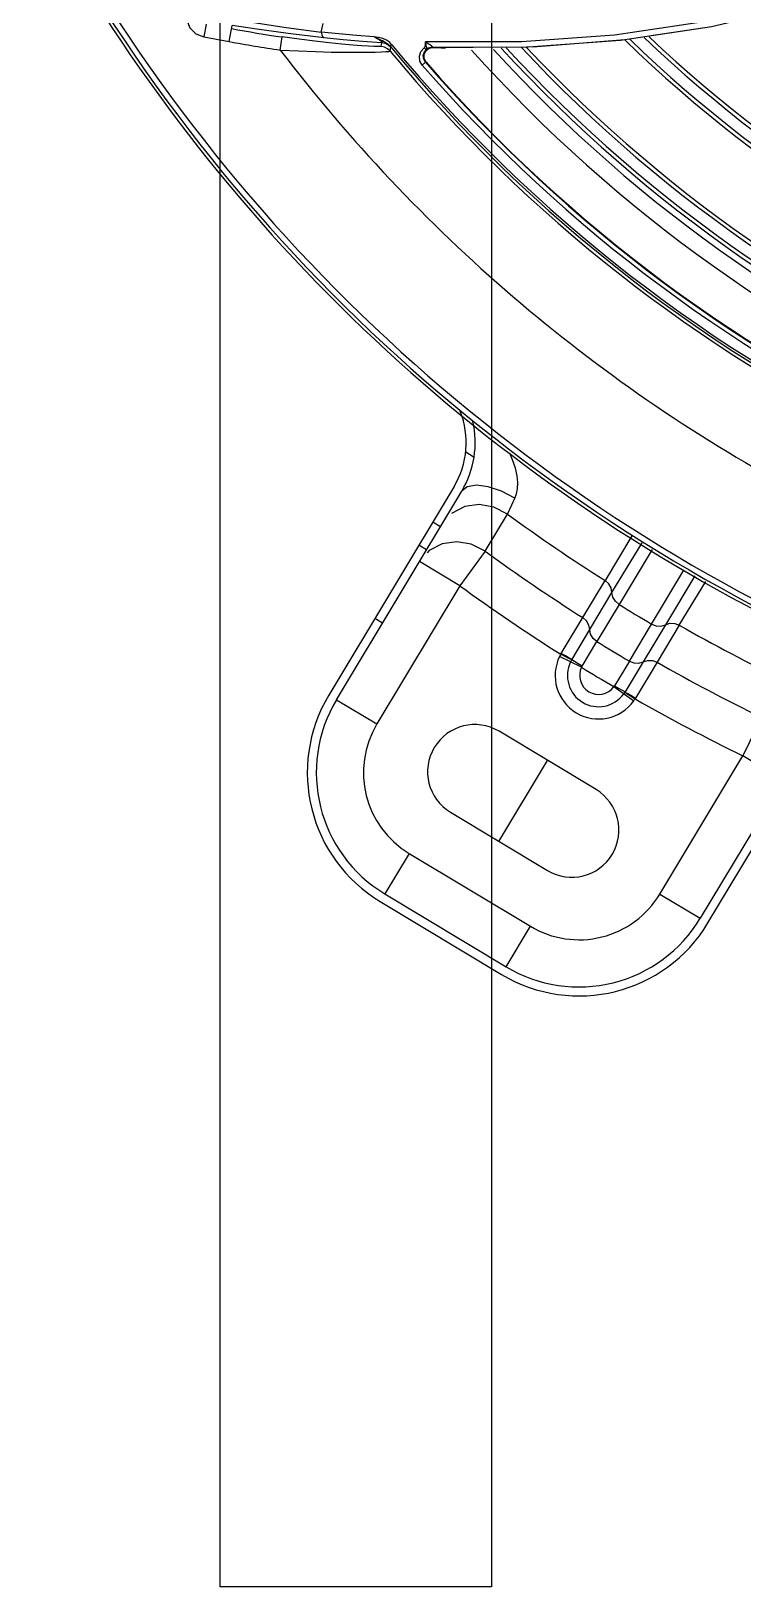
# Model space of a CAD drawing. Header units: metres. Extents: x -367 to 374, y -238 to 224.
# Drawn here: x 348.4932 to 348.5686, y 176.4945 to 176.6594 of the extents above; entities that cross this region are included whole.
import ezdxf
from ezdxf.enums import TextEntityAlignment as Align

# ---------------------------------------------------------------- set-up
doc = ezdxf.new("R2010")
doc.units = ezdxf.units.M
for name, color, linetype in [('ELE-ALIMENTADORES', 160, 'Continuous'), ('LA_BAU_BASES GERAIS_R00$0$ARQ-XREF-ATT', 8, 'Continuous'), ('LA_BAU_BASES GERAIS_R00$0$BASE', 253, 'Continuous'), ('LA_BAU_BASES GERAIS_R00$0$dutos', 31, 'Continuous')]:
    doc.layers.add(name, color=color, linetype=linetype)
doc.styles.add('LA_BAU_BASES GERAIS_R00$0$R60-125-RS', font='romans.shx', dxfattribs={"height": 0.19})
doc.styles.add('LA_BAU_BASES GERAIS_R00$0$R80-100-RS', font='romans.shx', dxfattribs={"height": 0.203})

# ---------------------------------------------------------------- blocks, each defined once
blk = doc.blocks.new('LA_BAU_BASES GERAIS_R00$0$A$C2E3D5B4E')
at = {"layer": 'LA_BAU_BASES GERAIS_R00$0$dutos', "color": 251}
for p, q in [((-18.23678605464966, -1.455469513867399), (-18.23678605464966, -0.8957732504447335)), ((-18.20803900220153, -0.8957732504447335), (-18.20803900220153, -1.455469513867399)), ((-18.23853986736788, -1.291176902330506), (-18.23585474920117, -1.291666742890072)), ((-18.23828813337059, -1.289799944891627), (-18.23853967926391, -1.291176528427684)), ((-18.23585482138958, -1.291667137937281), (-18.23553915533364, -1.289941176034233)), ((-18.23042200614077, -1.292557267922973), (-18.23022051135626, -1.291172038519278)), ((-18.2260736165498, -1.290654120200259), (-18.22586722425183, -1.289762986870016)), ((-18.224204054805, -1.290841567483483), (-18.2260736165498, -1.290654120200259)), ((-18.21999067193588, -1.291234709910611), (-18.22045854574867, -1.291144654002608)), ((-18.18490098042753, -1.290120070079126), (-18.19433195954014, -1.291531721728632)), ((-18.22171701421689, -1.291603564583681), (-18.21968771893773, -1.291749980130305)), ((-18.21968626502394, -1.291750925661461), (-18.21975377744673, -1.292189558644338)), ((-18.21878113935031, -1.292689172678536), (-18.21871320441699, -1.292251863832178)), ((-18.21859454554738, -1.292003589377316), (-18.21878061006669, -1.292158234004717)), ((-18.21502593879984, -1.291788012862241), (-18.21502948562306, -1.29169016727991)), ((-18.21463069712559, -1.292372508625874), (-18.21428148132213, -1.292302054559684)), ((-18.20413845026656, -1.292266978351279), (-18.21428544485059, -1.29228240875608)), ((-18.20700516581383, -1.292265458110876), (-18.21288997629722, -1.292324376774275)), ((-18.20317582752966, -1.292227118812832), (-18.2043141803008, -1.292238515989254)), ((-18.19433195954014, -1.291531721728632), (-18.20413845026656, -1.292266978351279)), ((-18.19389457237696, -1.291477830959309), (-18.20317582752966, -1.292227118812832)), ((-18.21536739557348, -1.294153664036628), (-18.21502548660226, -1.293856092289559)), ((-18.2149490434175, -1.293859000563941), (-18.21515311405699, -1.293470326428348)), ((-18.21502549391562, -1.293856080477951), (-18.21494909126716, -1.2938589439579)), ((-18.20987441627858, -1.335736365446508), (-18.21076056986851, -1.335203910652751)), ((-18.21199485198701, -1.338838937431035), (-18.22527103645655, -1.360934218847603)), ((-18.22445673195546, -1.361423502360765), (-18.21118054085764, -1.339328209911571)), ((-18.20632351046368, -1.341747813977861), (-18.20586800984984, -1.340761406128138)), ((-18.20586800984984, -1.340761406128138), (-18.20555458902436, -1.340078769176387)), ((-18.208699210899, -1.345683282982179), (-18.20632349587265, -1.341747811361699)), ((-18.21344602884437, -1.343098615085808), (-18.21426033334717, -1.342609331577648)), ((-18.1931372663081, -1.344047803484216), (-18.19597709172638, -1.348802367871201)), ((-18.21491894006806, -1.345549951016153), (-18.21573324457256, -1.345060667507994)), ((-18.21461792850869, -1.34561515456079), (-18.21483852080735, -1.345861583779595)), ((-18.20869920507823, -1.345683274990449), (-18.2113669019999, -1.349346335670077)), ((-18.19524537836026, -1.350065737477223), (-18.19205108279687, -1.344782339088567)), ((-18.1909733475444, -1.345511161523234), (-18.19449389416638, -1.351331724311137)), ((-18.21136690266462, -1.349346335333564), (-18.21565271583927, -1.346771158975287)), ((-18.19833651613919, -1.35272868500914), (-18.19597707765047, -1.348802373096703)), ((-18.19104060260725, -1.353406671435721), (-18.18763278198583, -1.347697419853546)), ((-18.18647237159678, -1.348288489143386), (-18.18956994174448, -1.353475784838508)), ((-18.18811104004249, -1.353528770046239), (-18.18530337742573, -1.348883930686668)), ((-18.21136690266121, -1.349346335326743), (-18.22017091878081, -1.363998678717223)), ((-18.19760424465414, -1.353991477101033), (-18.19524556754379, -1.35006597920227)), ((-18.19449404901513, -1.35133197591648), (-18.19685256310663, -1.355257532218445)), ((-18.21958342131961, -1.353312951459145), (-18.22039772582411, -1.352823667950986)), ((-18.20062267107664, -1.356515475562617), (-18.1983365512491, -1.35272866270833)), ((-18.19339973498882, -1.357332273632153), (-18.19104089826624, -1.353406839831848)), ((-18.18957009791245, -1.353476081537963), (-18.19192880380376, -1.357401627376191)), ((-18.18811100713413, -1.353528789215204), (-18.19047004441654, -1.357455339864089)), ((-18.19951384192746, -1.357191050210702), (-18.19760429165217, -1.35399176484151)), ((-18.19841350197282, -1.357881955790333), (-18.19685245272797, -1.355257671962761)), ((-18.19846818300994, -1.357988018633193), (-18.20080086680969, -1.35684411618621)), ((-18.20062267107664, -1.356515475562617), (-18.2006782036832, -1.356609494579232)), ((-18.19339973576734, -1.357332273659438), (-18.19498397103303, -1.359942626199143)), ((-18.19192903433611, -1.357401798611306), (-18.19385756905922, -1.360589731592142)), ((-18.19047001663523, -1.357455353849844), (-18.19274036693548, -1.361251729354251)), ((-18.1950518958854, -1.360040631663821), (-18.19294670893248, -1.361563167181146)), ((-18.22445673195546, -1.361423502360765), (-18.22017091878081, -1.363998678717223)), ((-18.19388847724542, -1.360638938210002), (-18.19279728831896, -1.361344823936349)), ((-18.19279729073628, -1.361344826401535), (-18.19274036693548, -1.361251729354251)), ((-18.17260822227558, -1.36250479711515), (-18.18588441337681, -1.384600089567527)), ((-18.1850701065689, -1.385089369242166), (-18.1717939240441, -1.362994091061125)), ((-18.17938432863571, -1.363297429819511), (-18.18136621043686, -1.367372569828774)), ((-18.1969373852296, -1.370959031788232), (-18.20722333684978, -1.364778608530003)), ((-18.20723071375471, -1.376440446508411), (-18.20208036103963, -1.367868820159117)), ((-18.19017022655657, -1.382024913219254), (-18.18136621043686, -1.367372569828774)), ((-18.17708039726392, -1.369947746192054), (-18.18136621044027, -1.367372569833776)), ((-18.21237368956486, -1.373350234879297), (-18.20208773794468, -1.379530658137526)), ((-18.21674964514659, -1.377720657783527), (-18.21932482150328, -1.382006470958174)), ((-18.21674964514659, -1.377720657783527), (-18.20389220562095, -1.385446186855177)), ((-18.21981410564058, -1.382820775083644), (-18.20695666485005, -1.390546304915176)), ((-18.21932482150328, -1.382006470958174), (-18.20646738197763, -1.389732000029824)), ((-18.19017022655657, -1.382024913219254), (-18.18588441338193, -1.384600089577987)), ((-18.20646738197763, -1.389732000029824), (-18.20389220562095, -1.385446186855177)), ((-18.20803900220153, -1.455469513867399), (-18.23678605464966, -1.455469513867399))]:
    blk.add_line(p, q, dxfattribs=at)
for points in [[(-18.11627113882855, -1.247541054023429), (-18.12093298650711, -1.253394732129152), (-18.1261427779026, -1.259022998862008), (-18.13182539952243, -1.264307241015274), (-18.13805345303115, -1.26928163825886), (-18.14478162805869, -1.273868676353857), (-18.15199473891062, -1.278025310582223), (-18.15968121392325, -1.281712682566365), (-18.16784044350038, -1.284895777162717), (-18.17646246396907, -1.287532541015196), (-18.18552269163729, -1.289576104384821), (-18.19499305873478, -1.290980552848566), (-18.20484162992386, -1.291700933593518), (-18.21502948562306, -1.29169016727991)], [(-18.24033606781927, -1.288495569982103), (-18.24034307034628, -1.289396854206814), (-18.24000443537705, -1.290215861657714), (-18.23937582890619, -1.290840602204923), (-18.23853986736788, -1.291176902330506)], [(-18.23614179215429, -1.289149871297639), (-18.23344405915338, -1.289618210051401), (-18.23003627034223, -1.290143380617508), (-18.22607338176067, -1.290659814980415)], [(-18.18137854874362, -1.289329641390566), (-18.18470313378066, -1.290083274469623), (-18.19132280416, -1.291094280787718)], [(-18.23553871707088, -1.289938778503426), (-18.23288915239675, -1.29032925113205), (-18.22958282153058, -1.290779068925247), (-18.22580713426748, -1.291223101750063)], [(-18.22521857740094, -1.291797526183643), (-18.22675074649067, -1.291628277716143), (-18.22843266219445, -1.291419892126385), (-18.23022063671363, -1.291172900397385)], [(-18.22607338176067, -1.290659814980415), (-18.22602834116037, -1.290938684983473), (-18.22593577657926, -1.291136950033604), (-18.22580711642775, -1.291222960931179)], [(-18.22580713426748, -1.291223101750063), (-18.22375700279838, -1.291428100943165), (-18.22171701421689, -1.291603564583681)], [(-18.22045854574867, -1.291144654002608), (-18.22233225272555, -1.29100503855642), (-18.224204054805, -1.290841567483483)], [(-18.22045877717358, -1.291149305255374), (-18.22021276944201, -1.291261470969573), (-18.21998868910237, -1.291367965140296), (-18.21978502117372, -1.291468147104922), (-18.21959422214275, -1.291564115149129), (-18.21940442742562, -1.291663465112549), (-18.21920490202422, -1.291782221423716)], [(-18.22045876578022, -1.291149310239859), (-18.22029300704003, -1.291240289868426), (-18.22014211214355, -1.291326112631566), (-18.22000556476939, -1.291407213654736), (-18.21988432761896, -1.291483361865346), (-18.21978006695872, -1.291554133899979), (-18.21969743502734, -1.291617264090007), (-18.21964253916076, -1.291668647063204), (-18.2196160557869, -1.291706930241332), (-18.21961581445112, -1.291733093161554), (-18.21964068930572, -1.29174760893892), (-18.21968777798691, -1.291750788939851)], [(-18.21859416392317, -1.291999667919924), (-18.2188535582676, -1.291741027414616), (-18.21917076935506, -1.291517726510563), (-18.21955359931519, -1.291347567845776), (-18.21999067193588, -1.291234709910611)], [(-18.23042200615612, -1.292557267898871), (-18.22850389277744, -1.29265976852156), (-18.22668710735752, -1.292731351805003), (-18.22501935671096, -1.292774953723608), (-18.2235410050647, -1.29279486689137), (-18.22227037577557, -1.292797425326796), (-18.22121052354339, -1.292787703230886), (-18.22035355764194, -1.29277074267992), (-18.2196898346408, -1.292750216721458), (-18.21921228553117, -1.292728137299207), (-18.21891227846731, -1.292707838002286), (-18.21878113248908, -1.292689166944172)], [(-18.22051084705038, -1.292176067490516), (-18.22107473656501, -1.292145668191267), (-18.2218119842255, -1.292097577590255), (-18.22273965359545, -1.292027328405027), (-18.22387574553363, -1.291929093137412), (-18.22521857740094, -1.291797526183643)], [(-18.21975371620795, -1.292188722461276), (-18.21986255136483, -1.292195370973957), (-18.22011083152324, -1.292191783219721), (-18.22051084705038, -1.292176067490516)], [(-18.21878113935031, -1.292689172678536), (-18.2190535710223, -1.29243864769586), (-18.21938529770682, -1.292267267351406), (-18.21975377744673, -1.292189558644338)], [(-18.21968626502394, -1.291750925661461), (-18.21932328611751, -1.291827049870506), (-18.21899086309645, -1.291997300293758), (-18.21871320441699, -1.292251863832178)], [(-18.21920490202422, -1.291782221423716), (-18.21899326975461, -1.291941444634347), (-18.21878093726559, -1.292157836002559)], [(-18.2187809664, -1.29215780484509), (-18.2187430501923, -1.292207379805575), (-18.21872043753081, -1.292238753245044), (-18.21871319609045, -1.292251856779046)], [(-18.21536688333902, -1.294151357047383), (-18.21561046115141, -1.293725284461459), (-18.21567152779062, -1.293215213165411), (-18.21552705983663, -1.292730278349325), (-18.21516171428289, -1.292312189010033)], [(-18.21502549391562, -1.293856080477951), (-18.21521479179864, -1.293520728757073), (-18.21525590914666, -1.293127526420619), (-18.21514110369878, -1.292763667289535), (-18.21487255072066, -1.292460502399251)], [(-18.21487246584172, -1.292460586477489), (-18.21495571816604, -1.292471669830491), (-18.21505888716365, -1.292419937981947), (-18.21516242016332, -1.292315226174367)], [(-18.21516171428289, -1.292312189010033), (-18.21512084633025, -1.292287882287553), (-18.21509126815556, -1.292255695803476), (-18.2150718367684, -1.292209258096307), (-18.21505772490036, -1.292153924103047), (-18.21504574191886, -1.292094096136395), (-18.21503584601612, -1.292028462548558), (-18.21502919420391, -1.29195540880545), (-18.21502571120504, -1.291875412905199), (-18.21502593879984, -1.291788012862241)], [(-18.21515311405699, -1.293470326428348), (-18.21516124844982, -1.293034279296705), (-18.21497424818074, -1.292641297841499), (-18.21463069712559, -1.292372508625874)], [(-18.21472275589485, -1.291886656440226), (-18.21486835519784, -1.291793697668425), (-18.21503030060887, -1.291693306746481)], [(-18.21486323789077, -1.292397012205754), (-18.21486875752612, -1.292375519877339), (-18.2148763353556, -1.292347878095541), (-18.21488369623398, -1.292312817056597), (-18.21489375861177, -1.292272110672627), (-18.21490726827676, -1.292226095232934), (-18.21492752510642, -1.292174425173641), (-18.21493826692972, -1.292112728607833), (-18.21495105367194, -1.292043779276526), (-18.21496546492187, -1.291968184791756), (-18.21498350500269, -1.291885446323874), (-18.21500470134242, -1.291794252186889), (-18.2150302762293, -1.291693448075137)], [(-18.21487256651528, -1.292460475099404), (-18.21487685802458, -1.292462983029225), (-18.21487494113376, -1.292460025002754), (-18.21487253720738, -1.292455527230402), (-18.21486989380003, -1.292449290443699), (-18.21486729697062, -1.29244091883055), (-18.21486529822005, -1.292429927918135), (-18.21486323789077, -1.292397012205754)], [(-18.21428536871304, -1.292282686605802), (-18.21449259012718, -1.292298218836265), (-18.21469148778147, -1.292358446482638), (-18.21487255072066, -1.292460502399251)], [(-18.21428544485059, -1.29228240875608), (-18.21425902512601, -1.292279458233395), (-18.21424965960841, -1.292264246826733), (-18.21426540994958, -1.292232955020324), (-18.21431087726967, -1.292185283558581), (-18.2143833555167, -1.292124795750794), (-18.21447778975789, -1.292053978321917), (-18.21459191390556, -1.291973850087459), (-18.21472275589485, -1.291886656440226)], [(-18.21424745635409, -1.292284016872316), (-18.2138049331603, -1.292298615418702), (-18.21335231580895, -1.292312115208631), (-18.21288997610009, -1.292324403683494)], [(-18.20555458902436, -1.340078769176387), (-18.20538506272908, -1.339616392829328), (-18.20527384998547, -1.339064905410112), (-18.20524287041997, -1.338419324847735), (-18.20530975708118, -1.337684244944001), (-18.20548722484762, -1.33687205061932), (-18.20578071804164, -1.335991508889208), (-18.20608889605819, -1.335289216127137)], [(-18.2055545686602, -1.340078740449997), (-18.2069678073816, -1.33933066711387), (-18.2083702457661, -1.338849539059709), (-18.20961981206608, -1.338682846632025), (-18.21058991678365, -1.33884748131112), (-18.21118043800482, -1.339328272826322)], [(-18.20632349587265, -1.341747811361699), (-18.20778652244917, -1.341011643465833), (-18.20932405439783, -1.340748274883197), (-18.21086622421353, -1.340962670897341), (-18.21224845500012, -1.341673002526193)], [(-18.208699210899, -1.345683282982179), (-18.21016169269137, -1.344950237622186), (-18.21169778073408, -1.344689128699599), (-18.21323783878563, -1.34490479213008), (-18.21461792850869, -1.34561515456079)], [(-18.19524555726048, -1.350065669982712), (-18.19533602609306, -1.349582964398166), (-18.19558990269581, -1.3491445006768), (-18.19597707765047, -1.348802373096703)], [(-18.19449404901513, -1.35133197591648), (-18.19488765481208, -1.350995133918957), (-18.19514951971894, -1.350557240795922), (-18.19524556754379, -1.35006597920227)], [(-18.19760424256663, -1.353991634125748), (-18.1976951712943, -1.353509385322184), (-18.19794935909567, -1.353070954995189), (-18.19833651613919, -1.35272868500914)], [(-18.19104089826624, -1.353406839831848), (-18.19055854976989, -1.353596321902103), (-18.19004906206715, -1.353621966360777), (-18.18957009791245, -1.353476081537963)], [(-18.18956995588167, -1.353476007163124), (-18.18910090490169, -1.35332886890609), (-18.18859472313011, -1.353347350272259), (-18.18811100713413, -1.353528789215204)], [(-18.19685256310663, -1.355257532218445), (-18.19724608570777, -1.354920960757397), (-18.1975080119588, -1.354483272097411), (-18.19760424465414, -1.353991477101033)], [(-18.20067820280599, -1.356609495147211), (-18.20072045940117, -1.356687001508078), (-18.20076135849263, -1.356765232782152), (-18.20080089447526, -1.3568441788222)], [(-18.19951716166088, -1.35718974864011), (-18.19981494483079, -1.357042257482306), (-18.20022081697391, -1.356837755906952), (-18.2006782036832, -1.356609494579232)], [(-18.19951427178205, -1.357191629710712), (-18.19979760852243, -1.357013428034577), (-18.20018243271454, -1.356778555670815), (-18.20062252608614, -1.356515222330188)], [(-18.19963444398513, -1.357415917156857), (-18.19959629229982, -1.357340387336251), (-18.19955613869001, -1.357265568575883), (-18.19951367375415, -1.357191149055041)], [(-18.19841350721219, -1.357881964310934), (-18.19884820691266, -1.35761723501281), (-18.19922986794222, -1.357377671909205), (-18.19951384192746, -1.357191050210702)], [(-18.19846814540608, -1.357987941951421), (-18.19845159218482, -1.357952350343737), (-18.1984333543611, -1.357917024914684), (-18.19841350197282, -1.357881955790333)], [(-18.19339973498882, -1.357332273632153), (-18.19291762263992, -1.357521758612791), (-18.19240820212246, -1.357547539786708), (-18.19192880380376, -1.357401627376191)], [(-18.19192904813838, -1.357401738787019), (-18.19146021069935, -1.357255187223643), (-18.19095380617966, -1.35727379106919), (-18.19047004441654, -1.357455339864089)], [(-18.19498397103303, -1.359942626199143), (-18.1950056579459, -1.359976636083218), (-18.1950282857, -1.360009323549718), (-18.19505189592962, -1.360040631726577)], [(-18.19498391216916, -1.359942533281071), (-18.19454226059975, -1.360204353361212), (-18.19415151649753, -1.36042886647391), (-18.19385772821749, -1.360589626178978)], [(-18.19385772821749, -1.360589626178978), (-18.19390681438097, -1.360667431846821), (-18.19395402143925, -1.360737789506572), (-18.19399928066525, -1.360801886244815)], [(-18.19387296986702, -1.360614058177532), (-18.19356709945521, -1.360756239686168), (-18.19317964902723, -1.360986162828056), (-18.19274050809418, -1.361251966987481)], [(-18.19294670598981, -1.361563170220677), (-18.19289563843097, -1.361491258320882), (-18.19284582925286, -1.361418469016087), (-18.19279729013113, -1.361344826738048)]]:
    blk.add_lwpolyline(points, dxfattribs=at)
for centre, radius, start, end in [((-18.09466975517489, -1.189107552631128), 0.1829190661924222, 207.9100754587017, 246.4231452420526), ((-18.09466975517489, -1.189107552631128), 0.1835191446255739, 207.910132392393, 246.4257628993773), ((-18.09466975517489, -1.189107552631128), 0.1838579538727667, 211.1648444507174, 245.7762028851919), ((-18.20861654423686, -1.142647164234575), 0.1500878795967119, 259.641558618307, 261.7239752253855), ((-18.09466975517489, -1.189107552631128), 0.1409594997992296, 226.424207733818, 251.7705226791157), ((-18.09466975517489, -1.189107552631128), 0.1405494984738497, 226.5587098328321, 251.8980705573146), ((-18.20861647493155, -1.14264676071133), 0.1514880995544314, 259.6416683709654, 261.7239699082945), ((-18.09466975517489, -1.189107552631128), 0.1706766452543957, 217.3091362668109, 241.467009772146), ((-18.09466975517489, -1.189107552631128), 0.1616563787858307, 219.847901579501, 243.9473457917773), ((-18.09466975517489, -1.189107552631128), 0.1613162956216722, 219.7030441033239, 244.7690517519476), ((-18.09466975517489, -1.189107552631128), 0.161074050394662, 219.702213848144, 244.7699193475752), ((-18.09466975517489, -1.189107552631128), 0.1550344239350705, 221.8563465990712, 247.3056859826889), ((-18.09466975517489, -1.189107552631128), 0.1532666650701395, 222.4194790741069, 247.9723449572483), ((-18.09466975517489, -1.189107552631128), 0.1525695896359621, 222.5841510810185, 248.1055035978159), ((-18.09466975517489, -1.189107552631128), 0.1521594917460079, 222.720767732859, 248.2365964862011), ((-18.09466975517489, -1.189107552631128), 0.1509594453672031, 223.1202071122919, 248.6196116567073), ((-18.09466975517489, -1.189107552631128), 0.1505494440418232, 223.2565396743173, 248.7502442762984), ((-18.09466975517489, -1.189107552631128), 0.1425696429187949, 225.8952943323471, 251.2683695115027), ((-18.09466975517489, -1.189107552631128), 0.1421595461780344, 226.0300991020409, 251.3964415729001), ((-18.09466975517489, -1.189107552631128), 0.1600076506549915, 221.0333465739222, 245.7310490280016), ((-18.09466975517489, -1.189107552631128), 0.1595548651813944, 221.0338492901244, 245.7320004606847), ((-18.09466975517489, -1.189107552631128), 0.1594991318143624, 221.0526433988448, 245.7119687274378), ((-18.21975216720693, -1.334177857194561), 0.009049950739687517, 329.0000000064085, 21.53231414434585), ((-18.21975216720693, -1.334177857194561), 0.009999945567973503, 329.0000000064085, 12.97673865788401), ((-18.09466975517489, -1.189107552631128), 0.1891179802498791, 233.8151677400685, 237.6097558473047), ((-18.09466975517489, -1.189107552631128), 0.1936973729066185, 233.9352604768885, 237.6425374498086), ((-18.09466975517489, -1.189107552631128), 0.1982288871769697, 233.9352605080129, 237.67114289332), ((-18.09466975517489, -1.189107552631128), 0.1904774345314945, 238.3940657011186, 239.6059343077125), ((-18.09466975517489, -1.189107552631128), 0.1891179802498791, 240.3902442147268, 244.1848338345478), ((-18.09466975517489, -1.189107552631128), 0.1950568271882339, 238.408391636393, 239.5916083606526), ((-18.19667249068925, -1.358868612491904), 0.00459805118397732, 153.8781844052469, 324.1248369150428), ((-18.19667249068925, -1.358868612491904), 0.003299020147766017, 153.8742753821651, 324.1254297867266), ((-18.19667249068925, -1.358868612491904), 0.001999989113254703, 153.8745724258601, 324.1254275703587), ((-18.09466975517489, -1.189107552631128), 0.1982288871769697, 238.4240072864879, 239.5759927196855), ((-18.09466975517489, -1.189107552631128), 0.1936973729066185, 240.3574626380345, 244.0647395497248), ((-18.21159929243152, -1.369149031432414), 0.01594991318109624, 149.0000000064085, 238.9999999974546), ((-18.21159929243152, -1.369149031432414), 0.01499991835281025, 149.0000000064085, 238.9999999974546), ((-18.09466975517489, -1.189107552631128), 0.1982288871769697, 240.3288406073314, 244.0647394914662), ((-18.21159929243152, -1.369149031432414), 0.009999945567973503, 149.0000000064085, 238.9999999974546), ((-18.20979851320647, -1.36906442170465), 0.004999972784836747, 58.99999999745465, 238.9999999974546), ((-18.19951256158799, -1.375244844962879), 0.004999972784836747, 238.9999999974546, 58.99999999745465), ((-18.19874185290587, -1.376874560504518), 0.009999945567973503, 239.0000000030469, 329.0000000064085), ((-18.19874185290587, -1.376874560504518), 0.01594991318109624, 239.0000161150372, 329.0000161139204), ((-18.19874185290587, -1.376874560504518), 0.01499991835281025, 238.9999999974546, 329.0000000064085)]:
    blk.add_arc(centre, radius, start, end, dxfattribs=at)
blk = doc.blocks.new('LA_BAU_BASES GERAIS_R00')
at = {"layer": 'LA_BAU_BASES GERAIS_R00$0$ARQ-XREF-ATT'}
blk.add_blockref('LA_BAU_BASES GERAIS_R00$0$A$C2E3D5B4E', (366.75, 177.95), dxfattribs=at)
at = {"layer": 'LA_BAU_BASES GERAIS_R00$0$BASE', "style": 'LA_BAU_BASES GERAIS_R00$0$R60-125-RS'}
for p in [(242.7815727361595, 218.919159373358), (358.6365727361596, 192.964159373358)]:
    blk.add_attdef('S', text='', height=0.19, rotation=90, dxfattribs=at).set_placement(p, align=Align.MIDDLE_CENTER)
at = {"layer": 'LA_BAU_BASES GERAIS_R00$0$BASE', "style": 'LA_BAU_BASES GERAIS_R00$0$R80-100-RS'}
blk.add_attdef('ACESSO', text='', height=0.203, dxfattribs=at).set_placement((365.922255870473, 191.9868442639211), align=Align.TOP_CENTER)
at = {"layer": 'LA_BAU_BASES GERAIS_R00$0$BASE', "style": 'LA_BAU_BASES GERAIS_R00$0$R60-125-RS'}
blk.add_attdef('S', text='', height=0.19, dxfattribs=at).set_placement((266.114159373358, 180.9134272638404), align=Align.MIDDLE_CENTER)

msp = doc.modelspace()

# ---------------------------------------------------------------- block references
at = {"layer": 'ELE-ALIMENTADORES', "color": 2}
msp.add_blockref('LA_BAU_BASES GERAIS_R00', (0, 0), dxfattribs=at)

doc.saveas('drawing.dxf')
